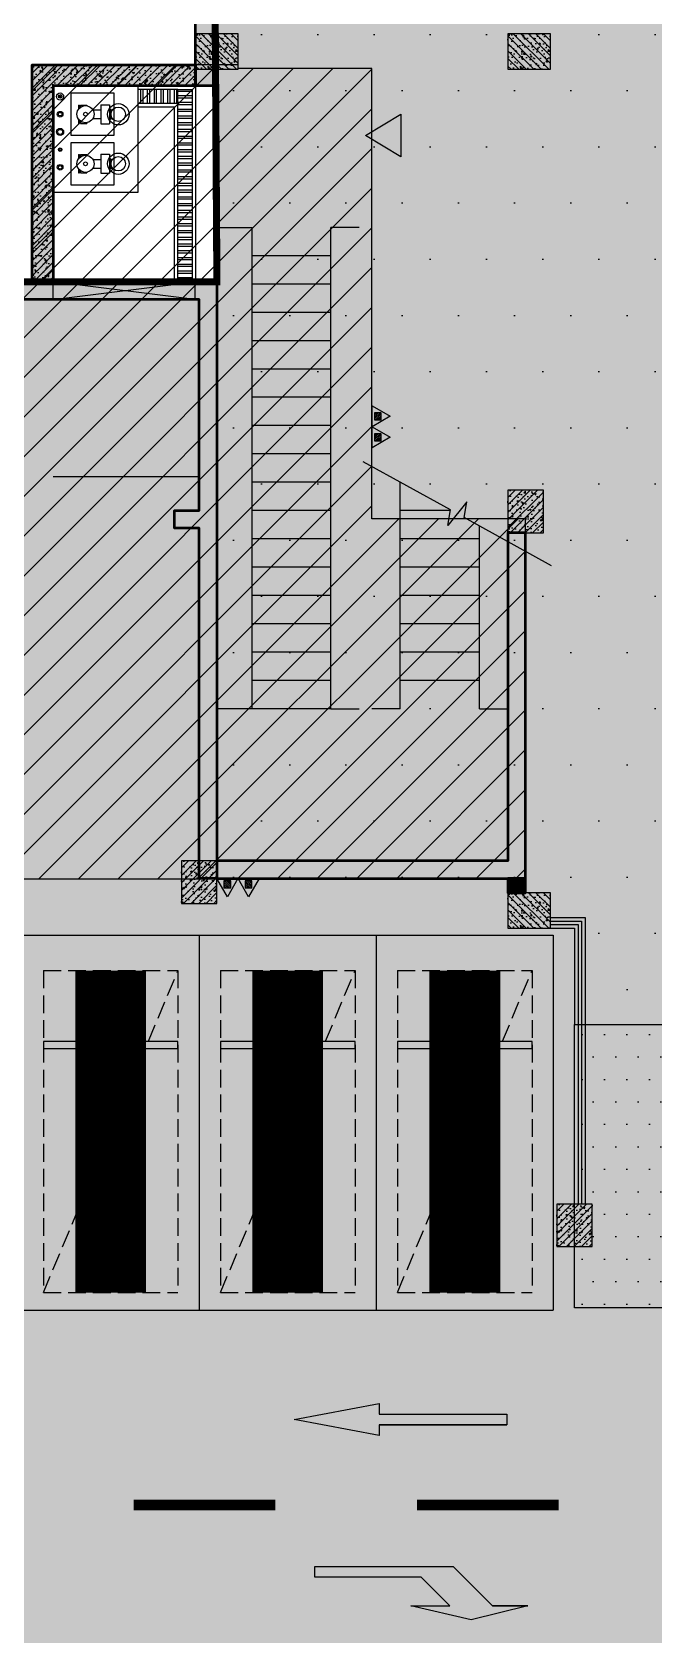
# Model space of a CAD drawing. Extents: x -1338203 to 1886333, y -530034 to 1031844.
# Drawn here: x 709547 to 718328, y 118966 to 141614 of the extents above; entities that cross this region are included whole.
import ezdxf

# ---------------------------------------------------------------- set-up
doc = ezdxf.new("R2010")
doc.units = 0
doc.header["$LTSCALE"] = 1000
doc.header["$MEASUREMENT"] = 0
doc.linetypes.add('A-001-平面B2$0$__DASH', pattern=[0.35, 0.25, -0.1])
for name, color, linetype in [('A-001-平面参照B1$0$0A-ELEV-PATT', 8, 'Continuous'), ('A-001-平面参照B1$0$A-001-平面参照B1$0$0A-E-STRS-RAIL', 163, 'Continuous'), ('A-001-平面参照B1$0$AUDIT_D_220531184525-2', 40, 'Continuous'), ('A-13-平面B1$0$0A-E-STRS', 2, 'Continuous'), ('A-13-平面B1$0$110户型坡道（A02.A03.A06）$0$0A-P-FLOR-P&D', 190, 'Continuous'), ('A-13-平面B1$0$DIM_SYMB', 3, 'Continuous'), ('p-a-regular', 5, 'Continuous'), ('S-13-柱墙B1_1$0$0S-CW-HATCH', 251, 'Continuous'), ('S-13-柱墙B1_1$0$0S-CW-HATCH-UP', 251, 'Continuous'), ('S-13-柱墙B1_1$0$0S-S-HOLE', 55, 'Continuous'), ('S001地下一墙柱$0$S001地下一墙柱$0$0S-CC-LINE', 52, 'Continuous'), ('S001地下一墙柱$0$S001地下一墙柱$0$0S-CW-HATCH', 251, 'Continuous'), ('S001地下一墙柱$0$S001地下一墙柱$0$0S-CW-HATCH-UP', 251, 'Continuous'), ('中心线', 42, 'Continuous'), ('地面指向箭头', 7, 'Continuous'), ('负一层消火栓$0$0P-EQUIP-FH', 7, 'Continuous'), ('负一层集水坑及排水沟$0$P16-预留预埋-B1$0$0P-TWT_DIM', 3, 'Continuous')]:
    doc.layers.add(name, color=color, linetype=linetype)
doc.layers.add('p-a-regular-narrow', color=7, linetype='Continuous', true_color=0x9600ff)
doc.layers.add('p-h-walkable', color=7, linetype='Continuous', lineweight=70, true_color=0xf0f0f0)
doc.layers.add('S-13-柱墙B1_1$0$0S-CW-LINE', color=7, linetype='Continuous', lineweight=50)
doc.layers.add('S001地下一墙柱$0$S001地下一墙柱$0$0S-CW-LINE', color=7, linetype='Continuous', lineweight=50)

# ---------------------------------------------------------------- blocks, each defined once
blk = doc.blocks.new('A-001-平面参照B1')
at = {"layer": 'A-001-平面参照B1$0$0A-ELEV-PATT'}
h = blk.add_hatch(dxfattribs=at)
h.set_pattern_fill('DOTS', color=256, scale=500)
h.set_pattern_definition([(0, (-766365.4, -306889.1), (396.875, 793.75), [0, -793.75])])
h.paths.add_polyline_path([(-54209, -149450), (-54209, -177236), (-50099, -177236), (-50099, -177936), (-49159, -177936), (-49159, -179300), (-38097, -179300), (-38120, -167368), (-38109, -167352), (-38109, -149450)])
h = blk.add_hatch(dxfattribs=at)
h.set_pattern_fill('DOTS', color=256, scale=200)
h.set_pattern_definition([(360, (-766365.37, -306889.07), (158.75, 317.5), [0, -317.5])])
h.paths.add_polyline_path([(-49159, -179300), (-42509, -179300), (-42509, -183300), (-49159, -183300)])
at = {"layer": 'A-001-平面参照B1$0$A-001-平面参照B1$0$0A-E-STRS-RAIL'}
for points in [[(-49499, -177836), (-49059, -177836), (-49059, -181836)], [(-49499, -177886), (-49109, -177886), (-49109, -181836)]]:
    blk.add_lwpolyline(points, dxfattribs=at)
at = {"layer": 'A-001-平面参照B1$0$AUDIT_D_220531184525-2'}
for points in [[(-54209, -149450), (-54209, -177236), (-50099, -177236), (-50099, -177936), (-49159, -177936), (-49159, -179300), (-38097, -179300), (-38120, -167368), (-38109, -167352), (-38109, -149450), (-54209, -149450)], [(-49499, -177786), (-49009, -177786), (-49009, -181836)]]:
    blk.add_lwpolyline(points, dxfattribs=at)
blk.add_lwpolyline([(-49159, -179300), (-42509, -179300), (-42509, -183300), (-49159, -183300)], close=True, dxfattribs=at)
blk = doc.blocks.new('负一层集水坑及排水沟$0$6')
h = blk.add_hatch()
h.set_pattern_fill('ANSI31', color=256, scale=10, angle=-90, style=0)
h.set_pattern_definition([(315, (92664.899, 416650.02), (11.22532015, 11.22532015), [])])
edge = h.paths.add_edge_path()
edge.add_arc((207108, 39634), 25, 0, 360)
for centre, radius in [((207108, 39634), 50), ((207108, 39634), 25), ((207108, 39384), 40), ((207108, 39384), 25), ((207108, 39134), 50), ((207108, 39134), 35), ((207108, 38884), 25), ((207108, 38884), 15), ((207108, 38634), 40), ((207108, 38634), 25)]:
    blk.add_circle(centre, radius)
at = {"layer": '负一层集水坑及排水沟$0$P16-预留预埋-B1$0$0P-TWT_DIM', "color": 7}
for p, q in [((208208, 39784), (207008, 39784)), ((207008, 39784), (207008, 38284)), ((207266, 39684), (207866, 39684)), ((207266, 39084), (207266, 39684)), ((207866, 39684), (207866, 39084)), ((208208, 38284), (208208, 39784)), ((207366, 39514), (207366, 39452)), ((207366, 39514), (207382, 39514)), ((207382, 39514), (207382, 39471)), ((207395, 39514), (207395, 39482)), ((207395, 39514), (207486, 39514)), ((207486, 39514), (207486, 39504)), ((207571, 39444), (207684, 39444)), ((207684, 39518), (207684, 39250)), ((207684, 39518), (207805, 39518)), ((207805, 39518), (207805, 39250)), ((207805, 39444), (207811, 39444)), ((207811, 39460), (207811, 39308)), ((207811, 39460), (207821, 39460)), ((207821, 39460), (207821, 39308)), ((207821, 39444), (207848, 39444)), ((207366, 39317), (207366, 39254)), ((207366, 39254), (207382, 39254)), ((207382, 39297), (207382, 39254)), ((207395, 39287), (207395, 39254)), ((207395, 39254), (207486, 39254)), ((207486, 39265), (207486, 39254)), ((207571, 39325), (207684, 39325)), ((207684, 39250), (207805, 39250)), ((207805, 39325), (207811, 39325)), ((207811, 39308), (207821, 39308)), ((207821, 39325), (207848, 39325)), ((207866, 39084), (207266, 39084)), ((207266, 38984), (207866, 38984)), ((207266, 38384), (207266, 38984)), ((207866, 38984), (207866, 38384)), ((207366, 38814), (207366, 38751)), ((207366, 38814), (207382, 38814)), ((207382, 38814), (207382, 38770)), ((207395, 38814), (207395, 38781)), ((207395, 38814), (207486, 38814)), ((207486, 38814), (207486, 38803)), ((207571, 38743), (207684, 38743)), ((207684, 38818), (207684, 38549)), ((207684, 38818), (207805, 38818)), ((207805, 38818), (207805, 38549)), ((207805, 38743), (207811, 38743)), ((207811, 38760), (207811, 38608)), ((207811, 38760), (207821, 38760)), ((207821, 38760), (207821, 38608)), ((207821, 38743), (207848, 38743)), ((207366, 38616), (207366, 38554)), ((207366, 38554), (207382, 38554)), ((207382, 38597), (207382, 38554)), ((207395, 38586), (207395, 38554)), ((207395, 38554), (207486, 38554)), ((207486, 38564), (207486, 38554)), ((207571, 38624), (207684, 38624)), ((207684, 38549), (207805, 38549)), ((207805, 38624), (207811, 38624)), ((207811, 38608), (207821, 38608)), ((207821, 38624), (207848, 38624)), ((207008, 38284), (208208, 38284)), ((207866, 38384), (207266, 38384))]:
    blk.add_line(p, q, dxfattribs=at)
for centre, radius in [((207466, 39384), 121), ((207466, 39384), 27), ((207930, 39384), 151), ((207930, 39384), 102), ((207466, 38684), 121), ((207930, 38684), 151), ((207930, 38684), 102), ((207466, 38684), 27)]:
    blk.add_circle(centre, radius, dxfattribs=at)
blk = doc.blocks.new('负一层集水坑及排水沟')
blk.add_blockref('负一层集水坑及排水沟$0$6', (-263531, -205820))
blk = doc.blocks.new('负一层消火栓$0$$TwtSys$00000546')
h = blk.add_hatch()
h.set_pattern_fill('ANSI31', color=256, scale=200, style=0)
h.set_pattern_definition([(45, (-38543.802, -6670.83), (-17.67767, 17.67767), [])])
h.paths.add_polyline_path([(-65, 174), (65, 174), (65, 44), (-65, 44)])
for points in [[(0, 344), (-198, 0), (198, 0)], [(-65, 174), (65, 174), (65, 44), (-65, 44)]]:
    blk.add_lwpolyline(points, close=True)
blk = doc.blocks.new('负一层消火栓')
at = {"layer": '负一层消火栓$0$0P-EQUIP-FH', "xscale": -0.75, "yscale": 0.75, "zscale": 0.75}
for p, rotation in [((-52018, -170704), 270), ((-52018, -171001), 270), ((-54060, -177236), 180), ((-53762, -177236), 180)]:
    blk.add_blockref('负一层消火栓$0$$TwtSys$00000546', p, dxfattribs=dict(at, rotation=rotation))
blk = doc.blocks.new('左转或右转')
at = {"layer": '地面指向箭头'}
blk.add_hatch(color=251, dxfattribs=at).paths.add_polyline_path([(3221046, 2451667), (3221247, 2450864), (3221247, 2451366), (3221799, 2451918), (3221799, 2453874), (3221648, 2453874), (3221648, 2452369), (3221247, 2451968), (3221247, 2452519)])
at = {"layer": '地面指向箭头', "color": 251}
blk.add_lwpolyline([(3221247, 2450864), (3221046, 2451667), (3221247, 2452519), (3221247, 2451968), (3221648, 2452369), (3221648, 2453874), (3221799, 2453874), (3221799, 2451918), (3221247, 2451366), (3221247, 2450864), (3221247, 2451366)], dxfattribs=at)
blk = doc.blocks.new('直行')
at = {"layer": '地面指向箭头'}
blk.add_hatch(color=251, dxfattribs=at).paths.add_polyline_path([(-29241, 4059962), (-29466, 4058762), (-29316, 4058762), (-29316, 4056961), (-29166, 4056961), (-29166, 4058762), (-29016, 4058762)])
at = {"layer": '地面指向箭头', "color": 251}
blk.add_lwpolyline([(-29316, 4058762), (-29316, 4056961), (-29316, 4058762), (-29316, 4058762), (-29466, 4058762), (-29241, 4059962), (-29016, 4058762), (-29166, 4058762), (-29166, 4056961), (-29316, 4056961), (-29316, 4056961)], dxfattribs=at)
blk = doc.blocks.new('A$C9cb663f1')
at = {"layer": '中心线', "color": 251, "const_width": 150}
for points in [[(298335, -240958), (300335, -240958)], [(302335, -240958), (304335, -240958)]]:
    blk.add_lwpolyline(points, dxfattribs=at)
at = {"layer": '地面指向箭头', "color": 251, "rotation": 90}
blk.add_blockref('直行', (4360564, -210509), dxfattribs=at)
at = {"layer": '地面指向箭头', "color": 251, "linetype": 'Continuous', "rotation": 90}
blk.add_blockref('左转或右转', (2754766, -3463629), dxfattribs=at)
blk = doc.blocks.new('A$C488321c4')
at = {"layer": '地面指向箭头'}
h = blk.add_hatch(color=251, dxfattribs=at)
h.dxf.hatch_style = 1
h.paths.add_polyline_path([(302110, -221908), (301610, -221608), (302110, -221308)])
at = {"layer": '地面指向箭头', "color": 251, "elevation": 0, "flags": 128}
blk.add_lwpolyline([(302110, -221908), (301610, -221608), (302110, -221308), (302110, -221908)], dxfattribs=at)
blk = doc.blocks.new('A$Cd3af7b6b')
at = {"layer": '地面指向箭头'}
h = blk.add_hatch(color=251, dxfattribs=at)
h.dxf.hatch_style = 1
h.paths.add_polyline_path([(302110, 198592), (301610, 198892), (302110, 199192)])
at = {"layer": '地面指向箭头', "color": 251, "elevation": 0, "flags": 128}
blk.add_lwpolyline([(302110, 198592), (301610, 198892), (302110, 199192), (302110, 198592)], dxfattribs=at)
blk = doc.blocks.new('A-13-平面B1')
at = {"layer": 'A-13-平面B1$0$110户型坡道（A02.A03.A06）$0$0A-P-FLOR-P&D'}
h = blk.add_hatch(dxfattribs=at)
h.set_pattern_fill('ANSI32', color=256, scale=20, angle=45)
h.set_pattern_definition([(90, (-2337964.98, 495255.18), (-95.25, 7e-15), []), (90, (-2337933.23, 495286.93), (-95.25, 7e-15), [])])
h.paths.add_polyline_path([(43100, 960), (42540, 960), (42540, 760), (43100, 760)])
h = blk.add_hatch(dxfattribs=at)
h.set_pattern_fill('ANSI32', color=256, scale=20, angle=-45)
h.set_pattern_definition([(4e-09, (16767.15, 463614.43), (-6e-09, 95.25), []), (4e-09, (16798.9, 463582.68), (-6e-09, 95.25), [])])
h.paths.add_polyline_path([(43300, 960), (43300, -1710), (43100, -1710), (43100, 760), (43100, 960)])
at = {"layer": 'A-13-平面B1$0$0A-E-STRS'}
for p, q in [((45660, -990), (45260, -990)), ((45260, -1390), (44150, -1390)), ((45260, -1790), (44150, -1790)), ((45260, -2190), (44150, -2190)), ((45260, -2590), (44150, -2590)), ((45260, -2990), (44150, -2990)), ((45260, -3390), (44150, -3390)), ((45260, -3790), (44150, -3790)), ((45260, -4190), (44150, -4190)), ((41340, -4510), (43400, -4510)), ((45260, -4590), (44150, -4590)), ((45260, -4990), (44150, -4990)), ((46945, -4990), (46240, -4990)), ((45260, -5390), (44150, -5390)), ((47360, -5390), (46240, -5390)), ((45260, -5790), (44150, -5790)), ((47360, -5790), (46240, -5790)), ((45260, -6190), (44150, -6190)), ((47360, -6190), (46240, -6190)), ((45260, -6590), (44150, -6590)), ((47360, -6590), (46240, -6590)), ((45260, -6990), (44150, -6990)), ((47360, -6990), (46240, -6990)), ((45260, -7390), (44150, -7390)), ((47360, -7390), (46240, -7390)), ((45260, -7790), (44150, -7790)), ((45260, -7790), (45660, -7790)), ((47360, -7790), (47760, -7790))]:
    blk.add_line(p, q, dxfattribs=at)
for points in [[(44150, -7790), (43650, -7790), (43650, -990), (44150, -990)], [(44150, -7790), (44150, -990)], [(45260, -7790), (45260, -990)], [(46240, -7790), (46240, -4590)], [(47360, -7790), (47360, -5209)], [(46240, -7790), (45840, -7790)]]:
    blk.add_lwpolyline(points, dxfattribs=at)
at = {"layer": 'A-13-平面B1$0$110户型坡道（A02.A03.A06）$0$0A-P-FLOR-P&D'}
for p, q in [((43050, 1010), (42540, 1010)), ((43100, 960), (42540, 960)), ((43100, 760), (42540, 760)), ((43050, 710), (42540, 710))]:
    blk.add_line(p, q, dxfattribs=at)
blk.add_lwpolyline([(43050, 1010), (43350, 1010), (43350, -1760), (43050, -1760), (43050, 710)], dxfattribs=at)
blk.add_lwpolyline([(43300, 960), (43300, -1710), (43100, -1710), (43100, 960)], close=True, dxfattribs=at)
at = {"layer": 'A-13-平面B1$0$DIM_SYMB'}
blk.add_lwpolyline([(48375, -5770), (47143, -5089), (47178, -4869), (46910, -5200), (46947, -4981), (45715, -4300)], dxfattribs=at)

msp = doc.modelspace()

# ---------------------------------------------------------------- hatches: boundary and pattern name
at = {"ltscale": 0.002}
h = msp.add_hatch(dxfattribs=at)
h.set_pattern_fill('ANSI31', color=8, scale=250)
h.set_pattern_definition([(45, (321361.53, 273451.68), (-280.633, 280.633), [])])
h.paths.add_polyline_path([(656406.6, 138079.9), (656406.6, 133349.9), (662546.6, 133349.9), (662546.6, 129649.9), (664516.6, 129649.9), (664516.6, 133379.9), (667116.6, 133379.9), (667116.6, 129649.9), (667116.6, 128849.9), (673496.6, 128849.9), (673496.6, 129649.9), (695066.6, 129649.9), (695066.6, 128849.9), (701446.6, 128849.9), (701446.6, 129649.9), (716516.6, 129649.9), (716516.6, 134735.7), (714346.6, 134735.7), (714346.6, 141099.9), (712456.7, 141099.9), (712456.6, 141149.9), (709546.6, 141149.9), (709546.6, 138079.9), (707256.6, 138079.9), (707256.6, 138979.9), (704306.6, 138979.9), (704306.6, 138079.9), (701996.6, 138079.9), (701996.6, 139429.9), (700216.6, 139429.9), (700216.6, 141499.9), (696896.6, 141499.9), (696896.6, 139499.9), (694516.6, 139499.9), (694516.6, 138079.9), (684206.6, 138079.9), (684206.6, 138979.9), (681156.6, 138979.9), (681156.6, 138079.9), (674046.6, 138079.9), (674046.6, 139499.9), (671666.6, 139499.9), (671666.6, 141499.9), (668346.6, 141499.9), (668346.6, 139429.9), (666566.6, 139429.9), (666566.6, 138079.9)])
at = {"layer": 'p-h-walkable', "ltscale": 0.002}
h = msp.add_hatch(color=256, dxfattribs=at)
h.dxf.hatch_style = 1
h.paths.add_polyline_path([(633826.6, 244460.7), (640276.6, 244575.6), (640576.6, 234544.8), (645576.7, 234544.6), (645576.7, 209278.9), (732355.9, 209029), (732355.1, 235229.9), (738506.7, 235229.9), (738506.6, 268838.9), (732734.3, 268838.9), (732734.3, 272898.9), (711963.1, 272898.9), (711963.1, 278984.7), (717256.7, 278984.7), (717256.7, 284049), (733571.6, 284135.6), (733996.6, 290449.1), (739216.6, 290449.1), (739766.6, 284299.1), (754626.6, 284299.1), (755296.6, 290449.1), (760516.6, 290449.1), (760816.6, 283049.1), (760816.3, 275879.2), (775122.6, 275879.2), (776006.6, 274138.9), (776006.6, 259429.1), (778716.6, 259429.1), (778716.6, 238849.1), (783416.6, 238849.1), (783416.6, 237229.1), (782066.6, 237229.1), (782066.6, 234429.1), (779546.6, 234429.1), (779546.6, 237129.1), (773916.6, 237129.1), (773916.6, 243229.1), (764306.6, 243225.6), (764306.6, 236639.1), (760766.6, 236639.1), (760766.6, 234429.1), (758246.6, 234429.1), (758246.6, 238649.1), (762116.6, 238649.1), (762116.6, 243225.6), (748656.6, 243225.6), (748756.3, 207529.1), (800106.6, 207528.9), (800206.7, 201639.7), (812908.2, 202239.1), (812576.6, 180449.3), (744206, 180449.3), (744206, 173439), (728556.7, 173439), (728556.6, 122289.1), (746356.6, 122289.1), (750916.6, 132325.6), (842896.6, 132325.6), (843211.6, 121345.6), (839116.6, 121345.6), (839116.6, 93449.1), (864906.6, 93449.1), (864906.6, 79694), (875856.6, 74929.1), (875856.6, 65749.1), (834560.6, 65749.1), (839142.9, 28436.3), (869465.5, 32160.2), (871163.4, 18334), (873704.3, 18646.1), (877328.9, 5540.2), (761876.2, -8638.5), (761133.2, 2082.3), (764950.9, 5291.5), (763253.1, 19116.3), (799242.7, 23536.1), (793807.6, 65749.1), (750756.6, 65749.1), (751556.6, 81645.6), (636016.6, 81645.6), (636016.6, 96345.6), (629416.6, 96345.6), (629416.6, 118203.2), (622306.6, 118203.2), (622286.6, 139083.2), (644406.6, 137003.2), (644406.6, 129968.2), (656656.6, 129968.2), (656406.6, 138083.2), (712156.6, 138083.2), (711856.6, 184449.1), (581811.6, 184349.1), (581826.6, 197199.1), (585876.6, 197449.1), (585976.6, 209279), (629226.6, 209578.9), (628926.8, 236145.4), (633826.6, 236145.6)])
at = {"layer": 'S-13-柱墙B1_1$0$0S-CW-HATCH'}
h = msp.add_hatch(color=256, dxfattribs=at)
h.dxf.hatch_style = 1
h.paths.add_polyline_path([(672196.6, 137943.2), (671996.6, 137943.2), (671996.6, 137543.2), (671216.6, 137543.2), (671216.6, 137343.2), (672196.6, 137343.2)], flags=17)
h.paths.add_polyline_path([(656656.6, 130923.5), (656406.6, 130923.5), (656406.6, 129653.2), (656656.6, 129653.2)])
h.paths.add_polyline_path([(696566.6, 137943.2), (696366.6, 137943.2), (696366.6, 137343.2), (697346.6, 137343.2), (697346.6, 137543.2), (696566.6, 137543.2)], flags=17)
h.paths.add_polyline_path([(656656.6, 133353.2), (656406.6, 133353.2), (656406.6, 130923.5), (656656.6, 130923.5)])
h.paths.add_polyline_path([(656406.6, 133853.2), (656656.6, 133853.2), (656656.6, 134603.2), (657006.6, 134603.2), (657006.6, 134853.2), (656656.6, 134853.2), (656656.6, 137833.2), (663996.6, 137833.2), (663996.6, 134853.2), (663666.6, 134853.2), (663666.6, 134603.2), (664246.6, 134603.2), (664246.6, 137833.2), (666616.6, 137833.2), (666616.6, 136993.2), (666816.6, 136993.2), (666816.6, 139183.2), (668396.6, 139183.2), (668396.6, 136403.2), (668596.6, 136403.2), (668596.6, 141253.2), (671416.6, 141253.2), (671416.6, 140003.2), (671216.6, 140003.2), (671216.6, 139753.2), (671416.6, 139753.2), (671416.6, 139253.2), (671996.6, 139253.2), (671996.6, 138743.2), (672196.6, 138743.2), (672196.6, 139253.2), (673796.6, 139253.2), (673796.6, 136993.2), (673996.6, 136993.2), (673996.6, 137833.2), (676366.6, 137833.2), (676366.6, 134603.2), (676946.6, 134603.2), (676946.6, 134853.2), (676616.6, 134853.2), (676616.6, 137833.2), (682306.6, 137833.2), (682306.6, 138083.2), (674046.6, 138083.2), (674046.6, 139503.2), (671666.6, 139503.2), (671666.6, 141503.2), (668346.6, 141503.2), (668346.6, 139433.2), (666566.6, 139433.2), (666566.6, 138083.2), (656406.6, 138083.2)])
h.paths.add_polyline_path([(711846.6, 138083.2), (711846.6, 137833.2), (711906.6, 137833.2), (711906.6, 134853.2), (711556.6, 134853.2), (711556.6, 134603.2), (711906.6, 134603.2), (711906.6, 129653.2), (712156.6, 129653.2), (712156.6, 138083.2)])
h.paths.add_polyline_path([(709846.6, 137833.2), (709846.6, 138083.2), (701996.6, 138083.2), (701996.6, 139433.2), (700216.6, 139433.2), (700216.6, 141503.2), (696896.6, 141503.2), (696896.6, 139503.2), (694516.6, 139503.2), (694516.6, 138083.2), (683106.6, 138083.2), (683106.6, 137833.2), (683956.6, 137833.2), (683956.6, 134853.2), (683606.6, 134853.2), (683606.6, 134603.2), (684206.6, 134603.2), (684206.6, 137833.2), (684356.6, 137833.2), (684356.6, 134603.2), (684956.6, 134603.2), (684956.6, 134853.2), (684606.6, 134853.2), (684606.6, 137833.2), (691946.6, 137833.2), (691946.6, 134853.2), (691616.6, 134853.2), (691616.6, 134603.2), (692196.6, 134603.2), (692196.6, 137833.2), (694566.6, 137833.2), (694566.6, 136993.2), (694766.6, 136993.2), (694766.6, 139253.2), (696366.6, 139253.2), (696366.6, 138743.2), (696566.6, 138743.2), (696566.6, 139253.2), (697146.6, 139253.2), (697146.6, 139753.2), (697346.6, 139753.2), (697346.6, 140003.2), (697146.6, 140003.2), (697146.6, 141253.2), (699966.6, 141253.2), (699966.6, 136403.2), (700166.6, 136403.2), (700166.6, 139183.2), (701746.6, 139183.2), (701746.6, 136993.2), (701946.6, 136993.2), (701946.6, 137833.2), (704316.6, 137833.2), (704316.6, 134603.2), (704896.6, 134603.2), (704896.6, 134853.2), (704566.6, 134853.2), (704566.6, 137833.2), (705416.4, 137833.2), (705416.4, 138083.2), (706116.4, 138083.2), (706116.4, 137833.2)])
at = {"layer": 'S-13-柱墙B1_1$0$0S-CW-HATCH-UP'}
h = msp.add_hatch(dxfattribs=at)
h.set_pattern_fill('钢筋混凝土', color=256, scale=30)
h.set_pattern_definition([(45, (1256980.72, 486812.57), (-53.0330086, 53.0330086), []), (50, (1256980.72, 486812.57), (215.178055, -18.82564), [22.5, -247.5]), (355, (1256980.72, 486812.57), (-41.6254, 225.65764), [18, -198]), (100.4514, (1256998.65, 486811), (173.552815, 206.83186), [19.12206, -210.342634]), (46.1842, (1256980.72, 486872.57), (320.17231, -49.6557), [33.75, -371.25]), (96.6356, (1257007.4, 486868.43), (280.39881, 292.23536), [28.68309, -315.5139]), (351.1842, (1256980.72, 486872.57), (280.39858, 292.23558), [27, -297]), (21, (1257010.72, 486857.57), (179.072116, -120.785667), [22.5, -247.5]), (326, (1257010.72, 486857.57), (72.9946, 217.545014), [18, -198]), (71.4514, (1257025.64, 486847.5), (252.06679, 96.75915), [19.12206, -210.342634]), (37.5, (1256980.72, 486812.57), (3.647957, 99.868156), [0, -195.6, 0, -201, 0, -198.75]), (7.5, (1256980.72, 486812.57), (78.920861, 118.323514), [0, -114.6, 0, -191.1, 0, -75.75]), (327.5, (1256913.82, 486812.57), (160.146731, -6.7664615), [0, -75, 0, -234, 0, -310.5]), (317.5, (1256883.82, 486812.57), (174.95585, 30.031495), [0, -97.5, 0, -155.4, 0, -220.5])])
h.paths.add_polyline_path([(672196.6, 137943.2), (671996.6, 137943.2), (671996.6, 137543.2), (671216.6, 137543.2), (671216.6, 137343.2), (672196.6, 137343.2)], flags=17)
h.paths.add_polyline_path([(656656.6, 130923.5), (656406.6, 130923.5), (656406.6, 129653.2), (656656.6, 129653.2)])
h.paths.add_polyline_path([(696566.6, 137943.2), (696366.6, 137943.2), (696366.6, 137343.2), (697346.6, 137343.2), (697346.6, 137543.2), (696566.6, 137543.2)], flags=17)
h.paths.add_polyline_path([(656406.6, 133853.2), (656656.6, 133853.2), (656656.6, 134603.2), (657006.6, 134603.2), (657006.6, 134853.2), (656656.6, 134853.2), (656656.6, 137833.2), (663996.6, 137833.2), (663996.6, 134853.2), (663666.6, 134853.2), (663666.6, 134603.2), (664246.6, 134603.2), (664246.6, 137833.2), (666616.6, 137833.2), (666616.6, 136993.2), (666816.6, 136993.2), (666816.6, 139183.2), (668396.6, 139183.2), (668396.6, 136403.2), (668596.6, 136403.2), (668596.6, 141253.2), (671416.6, 141253.2), (671416.6, 140003.2), (671216.6, 140003.2), (671216.6, 139753.2), (671416.6, 139753.2), (671416.6, 139253.2), (671996.6, 139253.2), (671996.6, 138743.2), (672196.6, 138743.2), (672196.6, 139253.2), (673796.6, 139253.2), (673796.6, 136993.2), (673996.6, 136993.2), (673996.6, 137833.2), (676366.6, 137833.2), (676366.6, 134603.2), (676946.6, 134603.2), (676946.6, 134853.2), (676616.6, 134853.2), (676616.6, 137833.2), (682306.6, 137833.2), (682306.6, 138083.2), (674046.6, 138083.2), (674046.6, 139503.2), (671666.6, 139503.2), (671666.6, 141503.2), (668346.6, 141503.2), (668346.6, 139433.2), (666566.6, 139433.2), (666566.6, 138083.2), (656406.6, 138083.2)])
h.paths.add_polyline_path([(656656.6, 133353.2), (656406.6, 133353.2), (656406.6, 130923.5), (656656.6, 130923.5)])
h.paths.add_polyline_path([(711846.6, 138083.2), (711846.6, 137833.2), (711906.6, 137833.2), (711906.6, 134853.2), (711556.6, 134853.2), (711556.6, 134603.2), (711906.6, 134603.2), (711906.6, 129653.2), (712156.6, 129653.2), (712156.6, 138083.2)])
h.paths.add_polyline_path([(709846.6, 137833.2), (709846.6, 138083.2), (701996.6, 138083.2), (701996.6, 139433.2), (700216.6, 139433.2), (700216.6, 141503.2), (696896.6, 141503.2), (696896.6, 139503.2), (694516.6, 139503.2), (694516.6, 138083.2), (683106.6, 138083.2), (683106.6, 137833.2), (683956.6, 137833.2), (683956.6, 134853.2), (683606.6, 134853.2), (683606.6, 134603.2), (684206.6, 134603.2), (684206.6, 137833.2), (684356.6, 137833.2), (684356.6, 134603.2), (684956.6, 134603.2), (684956.6, 134853.2), (684606.6, 134853.2), (684606.6, 137833.2), (691946.6, 137833.2), (691946.6, 134853.2), (691616.6, 134853.2), (691616.6, 134603.2), (692196.6, 134603.2), (692196.6, 137833.2), (694566.6, 137833.2), (694566.6, 136993.2), (694766.6, 136993.2), (694766.6, 139253.2), (696366.6, 139253.2), (696366.6, 138743.2), (696566.6, 138743.2), (696566.6, 139253.2), (697146.6, 139253.2), (697146.6, 139753.2), (697346.6, 139753.2), (697346.6, 140003.2), (697146.6, 140003.2), (697146.6, 141253.2), (699966.6, 141253.2), (699966.6, 136403.2), (700166.6, 136403.2), (700166.6, 139183.2), (701746.6, 139183.2), (701746.6, 136993.2), (701946.6, 136993.2), (701946.6, 137833.2), (704316.6, 137833.2), (704316.6, 134603.2), (704896.6, 134603.2), (704896.6, 134853.2), (704566.6, 134853.2), (704566.6, 137833.2), (705416.4, 137833.2), (705416.4, 138083.2), (706116.4, 138083.2), (706116.4, 137833.2)])
at = {"layer": 'S001地下一墙柱$0$S001地下一墙柱$0$0S-CW-HATCH', "ltscale": 0.002}
h = msp.add_hatch(color=256, dxfattribs=at)
h.dxf.hatch_style = 1
h.paths.add_polyline_path([(711856.6, 184449.1), (712156.6, 184449.1), (712156.6, 140853.2), (711856.6, 140853.2)])
at = {"layer": 'S001地下一墙柱$0$S001地下一墙柱$0$0S-CW-HATCH'}
h = msp.add_hatch(color=256, dxfattribs=at)
h.dxf.hatch_style = 1
h.paths.add_polyline_path([(712456.6, 141089), (712456.6, 141589), (711856.6, 141589), (711856.6, 141089)])
h = msp.add_hatch(color=256, dxfattribs=at)
h.dxf.hatch_style = 1
h.paths.add_polyline_path([(716866.6, 141089), (716866.6, 141589), (716266.6, 141589), (716266.6, 141089)])
at = {"layer": 'S001地下一墙柱$0$S001地下一墙柱$0$0S-CW-HATCH', "ltscale": 0.002}
h = msp.add_hatch(color=256, dxfattribs=at)
h.dxf.hatch_style = 1
h.paths.add_polyline_path([(709546.6, 138083.2), (709546.6, 141153.2), (711856.6, 141153.2), (711856.6, 140853.2), (709846.6, 140853.2), (709846.6, 138083.2)])
at = {"layer": 'S001地下一墙柱$0$S001地下一墙柱$0$0S-CW-HATCH'}
h = msp.add_hatch(color=256, dxfattribs=at)
h.dxf.hatch_style = 1
h.paths.add_polyline_path([(716766.6, 135139.1), (716266.6, 135139.1), (716266.6, 134539.1), (716766.6, 134539.1)])
at = {"layer": 'S001地下一墙柱$0$S001地下一墙柱$0$0S-CW-HATCH', "ltscale": 0.002}
h = msp.add_hatch(color=256, dxfattribs=at)
h.dxf.hatch_style = 1
h.paths.add_polyline_path([(712156.6, 129903.2), (712156.6, 129653.2), (716516.6, 129653.2), (716516.6, 134539.1), (716266.6, 134539.1), (716266.6, 129903.2)])
at = {"layer": 'S001地下一墙柱$0$S001地下一墙柱$0$0S-CW-HATCH'}
h = msp.add_hatch(color=256, dxfattribs=at)
h.dxf.hatch_style = 1
h.paths.add_polyline_path([(712156.6, 129903.2), (711656.6, 129903.2), (711656.6, 129303.2), (712156.6, 129303.2)])
h = msp.add_hatch(color=256, dxfattribs=at)
h.dxf.hatch_style = 1
h.paths.add_polyline_path([(716516.6, 129653.2), (716266.6, 129653.2), (716266.6, 129453.2), (716516.6, 129453.2)])
h = msp.add_hatch(color=256, dxfattribs=at)
h.dxf.hatch_style = 1
h.paths.add_polyline_path([(716866.6, 128953.2), (716866.6, 129453.2), (716266.6, 129453.2), (716266.6, 128953.2)])
h = msp.add_hatch(color=256, dxfattribs=at)
h.dxf.hatch_style = 1
h.paths.add_polyline_path([(717456.6, 125053.2), (716956.6, 125053.2), (716956.6, 124453.2), (717456.6, 124453.2)])
at = {"layer": 'S001地下一墙柱$0$S001地下一墙柱$0$0S-CW-HATCH-UP', "ltscale": 0.002}
h = msp.add_hatch(dxfattribs=at)
h.set_pattern_fill('钢筋混凝土', color=256, scale=30)
h.set_pattern_definition([(45, (-8e-05, 0.0003), (-53.0330086, 53.0330086), []), (50, (-8e-05, 0.0003), (215.178055, -18.82564), [22.5, -247.5]), (355, (-8e-05, 0.0003), (-41.6254, 225.65764), [18, -198]), (100.4514, (17.93, -1.57), (173.552815, 206.83186), [19.12206, -210.342634]), (46.1842, (-8e-05, 60), (320.17231, -49.6557), [33.75, -371.25]), (96.6356, (26.68, 55.86), (280.39881, 292.23536), [28.68309, -315.5139]), (351.1842, (-8e-05, 60), (280.39858, 292.23558), [27, -297]), (21, (30, 45), (179.072116, -120.785667), [22.5, -247.5]), (326, (30, 45), (72.9946, 217.545014), [18, -198]), (71.4514, (44.92, 34.93), (252.06679, 96.75915), [19.12206, -210.342634]), (37.5, (-8e-05, 0.0003), (3.6479566, 99.868156), [0, -195.6, 0, -201, 0, -198.75]), (7.5, (-8e-05, 0.0003), (78.920861, 118.323514), [0, -114.6, 0, -191.1, 0, -75.75]), (327.5, (-66.9, 0.0003), (160.146731, -6.7664615), [0, -75, 0, -234, 0, -310.5]), (317.5, (-96.9, 0.0003), (174.95585, 30.031495), [0, -97.5, 0, -155.4, 0, -220.5])])
h.paths.add_polyline_path([(711856.6, 184449.1), (712156.6, 184449.1), (712156.6, 140853.2), (711856.6, 140853.2)])
at = {"layer": 'S001地下一墙柱$0$S001地下一墙柱$0$0S-CW-HATCH-UP'}
h = msp.add_hatch(dxfattribs=at)
h.set_pattern_fill('钢筋混凝土', color=256, scale=30, angle=-90)
h.set_pattern_definition([(315, (721408.33, 108778.28), (53.03301, 53.03301), []), (320, (721408.33, 108778.28), (-18.8256, -215.1781), [22.5, -247.5]), (265, (721408.33, 108778.28), (225.6576, 41.6254), [18, -198]), (10.4514, (721406.76, 108760.35), (206.8319, -173.5528), [19.122, -210.3426]), (316.1842, (721468.33, 108778.28), (-49.6557, -320.1723), [33.75, -371.25]), (6.6356, (721464.2, 108751.6), (292.2354, -280.3988), [28.683, -315.514]), (261.1842, (721468.33, 108778.28), (292.2356, -280.3986), [27, -297]), (291, (721453.33, 108748.28), (-120.7857, -179.0721), [22.5, -247.5]), (236, (721453.33, 108748.28), (217.545, -72.9946), [18, -198]), (341.4514, (721443.27, 108733.36), (96.7591, -252.0668), [19.122, -210.3426]), (307.5, (721408.33, 108778.28), (99.86816, -3.64796), [0, -195.6, 0, -201, 0, -198.75]), (277.5, (721408.33, 108778.28), (118.3235, -78.92086), [0, -114.6, 0, -191.1, 0, -75.75]), (237.5, (721408.33, 108845.18), (-6.76646, -160.14673), [0, -75, 0, -234, 0, -310.5]), (227.5, (721408.33, 108875.18), (30.0315, -174.95585), [0, -97.5, 0, -155.4, 0, -220.5])])
h.paths.add_polyline_path([(712456.6, 141089), (712456.6, 141589), (711856.6, 141589), (711856.6, 141089)])
h = msp.add_hatch(dxfattribs=at)
h.set_pattern_fill('钢筋混凝土', color=256, scale=30, angle=-90)
h.set_pattern_definition([(315, (725818.34, 108778.28), (53.03301, 53.03301), []), (320, (725818.34, 108778.28), (-18.8256, -215.1781), [22.5, -247.5]), (265, (725818.34, 108778.28), (225.6576, 41.6254), [18, -198]), (10.4514, (725816.77, 108760.35), (206.8319, -173.5528), [19.122, -210.3426]), (316.1842, (725878.34, 108778.28), (-49.6557, -320.1723), [33.75, -371.25]), (6.6356, (725874.2, 108751.6), (292.2354, -280.3988), [28.683, -315.514]), (261.1842, (725878.34, 108778.28), (292.2356, -280.3986), [27, -297]), (291, (725863.34, 108748.28), (-120.7857, -179.0721), [22.5, -247.5]), (236, (725863.34, 108748.28), (217.545, -72.9946), [18, -198]), (341.4514, (725853.27, 108733.36), (96.7591, -252.0668), [19.122, -210.3426]), (307.5, (725818.34, 108778.28), (99.86816, -3.64796), [0, -195.6, 0, -201, 0, -198.75]), (277.5, (725818.34, 108778.28), (118.3235, -78.92086), [0, -114.6, 0, -191.1, 0, -75.75]), (237.5, (725818.34, 108845.18), (-6.76646, -160.14673), [0, -75, 0, -234, 0, -310.5]), (227.5, (725818.34, 108875.18), (30.0315, -174.95585), [0, -97.5, 0, -155.4, 0, -220.5])])
h.paths.add_polyline_path([(716866.6, 141089), (716866.6, 141589), (716266.6, 141589), (716266.6, 141089)])
at = {"layer": 'S001地下一墙柱$0$S001地下一墙柱$0$0S-CW-HATCH-UP', "ltscale": 0.002}
h = msp.add_hatch(dxfattribs=at)
h.set_pattern_fill('钢筋混凝土', color=256, scale=30)
h.set_pattern_definition([(45, (-8e-05, 0.0003), (-53.0330086, 53.0330086), []), (50, (-8e-05, 0.0003), (215.178055, -18.82564), [22.5, -247.5]), (355, (-8e-05, 0.0003), (-41.6254, 225.65764), [18, -198]), (100.4514, (17.93, -1.57), (173.552815, 206.83186), [19.12206, -210.342634]), (46.1842, (-8e-05, 60), (320.17231, -49.6557), [33.75, -371.25]), (96.6356, (26.68, 55.86), (280.39881, 292.23536), [28.68309, -315.5139]), (351.1842, (-8e-05, 60), (280.39858, 292.23558), [27, -297]), (21, (30, 45), (179.072116, -120.785667), [22.5, -247.5]), (326, (30, 45), (72.9946, 217.545014), [18, -198]), (71.4514, (44.92, 34.93), (252.06679, 96.75915), [19.12206, -210.342634]), (37.5, (-8e-05, 0.0003), (3.647957, 99.868156), [0, -195.6, 0, -201, 0, -198.75]), (7.5, (-8e-05, 0.0003), (78.920861, 118.323514), [0, -114.6, 0, -191.1, 0, -75.75]), (327.5, (-66.9, 0.0003), (160.146731, -6.7664615), [0, -75, 0, -234, 0, -310.5]), (317.5, (-96.9, 0.0003), (174.95585, 30.031495), [0, -97.5, 0, -155.4, 0, -220.5])])
h.paths.add_polyline_path([(709546.6, 138083.2), (709546.6, 141153.2), (711856.6, 141153.2), (711856.6, 140853.2), (709846.6, 140853.2), (709846.6, 138083.2)])
at = {"layer": 'S001地下一墙柱$0$S001地下一墙柱$0$0S-CW-HATCH-UP'}
h = msp.add_hatch(dxfattribs=at)
h.set_pattern_fill('钢筋混凝土', color=256, scale=30)
h.set_pattern_definition([(45, (749077.34, 144090.786), (-53.03301, 53.03301), []), (50, (749077.34, 144090.79), (215.1781, -18.8256), [22.5, -247.5]), (355, (749077.34, 144090.79), (-41.6254, 225.6576), [18, -198]), (100.4514, (749095.27, 144089.22), (173.5528, 206.8319), [19.122, -210.3426]), (46.1842, (749077.34, 144150.79), (320.1723, -49.6557), [33.75, -371.25]), (96.6356, (749104.02, 144146.65), (280.3988, 292.2354), [28.683, -315.514]), (351.1842, (749077.34, 144150.8), (280.3986, 292.2356), [27, -297]), (21, (749107.34, 144135.79), (179.0721, -120.7857), [22.5, -247.5]), (326, (749107.34, 144135.79), (72.9946, 217.545), [18, -198]), (71.4514, (749122.26, 144125.72), (252.0668, 96.7591), [19.122, -210.3426]), (37.5, (749077.34, 144090.79), (3.64796, 99.86816), [0, -195.6, 0, -201, 0, -198.75]), (7.5, (749077.34, 144090.79), (78.92086, 118.3235), [0, -114.6, 0, -191.1, 0, -75.75]), (327.5, (749010.44, 144090.79), (160.14673, -6.76646), [0, -75, 0, -234, 0, -310.5]), (317.5, (748980.44, 144090.79), (174.95585, 30.0315), [0, -97.5, 0, -155.4, 0, -220.5])])
h.paths.add_polyline_path([(716766.6, 135139.1), (716266.6, 135139.1), (716266.6, 134539.1), (716766.6, 134539.1)])
at = {"layer": 'S001地下一墙柱$0$S001地下一墙柱$0$0S-CW-HATCH-UP', "ltscale": 0.002}
h = msp.add_hatch(dxfattribs=at)
h.set_pattern_fill('钢筋混凝土', color=256, scale=30)
h.set_pattern_definition([(45, (-8e-05, 0.0003), (-53.0330086, 53.0330086), []), (50, (-8e-05, 0.0003), (215.178055, -18.82564), [22.5, -247.5]), (355, (-8e-05, 0.0003), (-41.6254, 225.65764), [18, -198]), (100.4514, (17.93, -1.57), (173.552815, 206.83186), [19.12206, -210.342634]), (46.1842, (-8e-05, 60), (320.17231, -49.6557), [33.75, -371.25]), (96.6356, (26.68, 55.86), (280.39881, 292.23536), [28.68309, -315.5139]), (351.1842, (-8e-05, 60), (280.39858, 292.23558), [27, -297]), (21, (30, 45), (179.072116, -120.785667), [22.5, -247.5]), (326, (30, 45), (72.9946, 217.545014), [18, -198]), (71.4514, (44.92, 34.93), (252.06679, 96.75915), [19.12206, -210.342634]), (37.5, (-8e-05, 0.0003), (3.647957, 99.868156), [0, -195.6, 0, -201, 0, -198.75]), (7.5, (-8e-05, 0.0003), (78.920861, 118.323514), [0, -114.6, 0, -191.1, 0, -75.75]), (327.5, (-66.9, 0.0003), (160.146731, -6.7664615), [0, -75, 0, -234, 0, -310.5]), (317.5, (-96.9, 0.0003), (174.95585, 30.031495), [0, -97.5, 0, -155.4, 0, -220.5])])
h.paths.add_polyline_path([(712156.6, 129903.2), (712156.6, 129653.2), (716516.6, 129653.2), (716516.6, 134539.1), (716266.6, 134539.1), (716266.6, 129903.2)])
at = {"layer": 'S001地下一墙柱$0$S001地下一墙柱$0$0S-CW-HATCH-UP'}
h = msp.add_hatch(dxfattribs=at)
h.set_pattern_fill('钢筋混凝土', color=256, scale=30)
h.set_pattern_definition([(45, (744467.34, 138854.91), (-53.03301, 53.03301), []), (50, (744467.34, 138854.91), (215.1781, -18.8256), [22.5, -247.5]), (355, (744467.34, 138854.9), (-41.6254, 225.6576), [18, -198]), (100.4514, (744485.27, 138853.34), (173.5528, 206.8319), [19.122, -210.3426]), (46.1842, (744467.34, 138914.9), (320.1723, -49.6557), [33.75, -371.25]), (96.6356, (744494.02, 138910.77), (280.3988, 292.2354), [28.683, -315.514]), (351.1842, (744467.34, 138914.9), (280.3986, 292.2356), [27, -297]), (21, (744497.34, 138899.91), (179.0721, -120.7857), [22.5, -247.5]), (326, (744497.34, 138899.9), (72.9946, 217.545), [18, -198]), (71.4514, (744512.26, 138889.84), (252.0668, 96.7591), [19.122, -210.3426]), (37.5, (744467.34, 138854.91), (3.64796, 99.86816), [0, -195.6, 0, -201, 0, -198.75]), (7.5, (744467.34, 138854.91), (78.92086, 118.3235), [0, -114.6, 0, -191.1, 0, -75.75]), (327.5, (744400.44, 138854.91), (160.14673, -6.76646), [0, -75, 0, -234, 0, -310.5]), (317.5, (744370.44, 138854.91), (174.95585, 30.0315), [0, -97.5, 0, -155.4, 0, -220.5])])
h.paths.add_polyline_path([(712156.6, 129903.2), (711656.6, 129903.2), (711656.6, 129303.2), (712156.6, 129303.2)])
h = msp.add_hatch(dxfattribs=at)
h.set_pattern_fill('钢筋混凝土', color=256, scale=30)
h.set_pattern_definition([(45, (-8e-05, 0.0003), (-53.0330086, 53.0330086), []), (50, (-8e-05, 0.0003), (215.178055, -18.82564), [22.5, -247.5]), (355, (-8e-05, 0.0003), (-41.6254, 225.65764), [18, -198]), (100.4514, (17.93, -1.57), (173.552815, 206.83186), [19.12206, -210.342634]), (46.1842, (-8e-05, 60), (320.17231, -49.6557), [33.75, -371.25]), (96.6356, (26.68, 55.86), (280.39881, 292.23536), [28.68309, -315.5139]), (351.1842, (-8e-05, 60), (280.39858, 292.23558), [27, -297]), (21, (30, 45), (179.072116, -120.785667), [22.5, -247.5]), (326, (30, 45), (72.9946, 217.545014), [18, -198]), (71.4514, (44.92, 34.93), (252.06679, 96.75915), [19.12206, -210.342634]), (37.5, (-8e-05, 0.0003), (3.647957, 99.868156), [0, -195.6, 0, -201, 0, -198.75]), (7.5, (-8e-05, 0.0003), (78.920861, 118.323514), [0, -114.6, 0, -191.1, 0, -75.75]), (327.5, (-66.9, 0.0003), (160.146731, -6.7664615), [0, -75, 0, -234, 0, -310.5]), (317.5, (-96.9, 0.0003), (174.95585, 30.031495), [0, -97.5, 0, -155.4, 0, -220.5])])
h.paths.add_polyline_path([(716516.6, 129653.2), (716266.6, 129653.2), (716266.6, 129453.2), (716516.6, 129453.2)])
h = msp.add_hatch(dxfattribs=at)
h.set_pattern_fill('钢筋混凝土', color=256, scale=30, angle=-90)
h.set_pattern_definition([(315, (725818.33, 96642.45), (53.03301, 53.03301), []), (320, (725818.33, 96642.45), (-18.8256, -215.1781), [22.5, -247.5]), (265, (725818.33, 96642.45), (225.6576, 41.6254), [18, -198]), (10.4514, (725816.76, 96624.52), (206.8319, -173.5528), [19.122, -210.3426]), (316.1842, (725878.33, 96642.45), (-49.6557, -320.1723), [33.75, -371.25]), (6.6356, (725874.2, 96615.77), (292.2354, -280.3988), [28.683, -315.514]), (261.1842, (725878.33, 96642.45), (292.2356, -280.3986), [27, -297]), (291, (725863.33, 96612.45), (-120.7857, -179.0721), [22.5, -247.5]), (236, (725863.33, 96612.45), (217.545, -72.9946), [18, -198]), (341.4514, (725853.27, 96597.53), (96.7591, -252.0668), [19.122, -210.3426]), (307.5, (725818.33, 96642.45), (99.86816, -3.64796), [0, -195.6, 0, -201, 0, -198.75]), (277.5, (725818.33, 96642.45), (118.3235, -78.92086), [0, -114.6, 0, -191.1, 0, -75.75]), (237.5, (725818.33, 96709.35), (-6.76646, -160.14673), [0, -75, 0, -234, 0, -310.5]), (227.5, (725818.33, 96739.35), (30.0315, -174.95585), [0, -97.5, 0, -155.4, 0, -220.5])])
h.paths.add_polyline_path([(716866.6, 128953.2), (716866.6, 129453.2), (716266.6, 129453.2), (716266.6, 128953.2)])
h = msp.add_hatch(dxfattribs=at)
h.set_pattern_fill('钢筋混凝土', color=256, scale=30)
h.set_pattern_definition([(45, (749767.34, 134004.91), (-53.03301, 53.03301), []), (50, (749767.34, 134004.91), (215.1781, -18.8256), [22.5, -247.5]), (355, (749767.34, 134004.9), (-41.6254, 225.6576), [18, -198]), (100.4514, (749785.27, 134003.34), (173.5528, 206.8319), [19.122, -210.3426]), (46.1842, (749767.34, 134064.9), (320.1723, -49.6557), [33.75, -371.25]), (96.6356, (749794.02, 134060.77), (280.3988, 292.2354), [28.683, -315.514]), (351.1842, (749767.34, 134064.9), (280.3986, 292.2356), [27, -297]), (21, (749797.34, 134049.91), (179.0721, -120.7857), [22.5, -247.5]), (326, (749797.34, 134049.9), (72.9946, 217.545), [18, -198]), (71.4514, (749812.26, 134039.84), (252.0668, 96.7591), [19.122, -210.3426]), (37.5, (749767.34, 134004.91), (3.64796, 99.86816), [0, -195.6, 0, -201, 0, -198.75]), (7.5, (749767.34, 134004.91), (78.92086, 118.3235), [0, -114.6, 0, -191.1, 0, -75.75]), (327.5, (749700.44, 134004.91), (160.14673, -6.76646), [0, -75, 0, -234, 0, -310.5]), (317.5, (749670.44, 134004.91), (174.95585, 30.0315), [0, -97.5, 0, -155.4, 0, -220.5])])
h.paths.add_polyline_path([(717456.6, 125053.2), (716956.6, 125053.2), (716956.6, 124453.2), (717456.6, 124453.2)])

# ---------------------------------------------------------------- linework, layer by layer
for p, q in [((709406.7, 128853.2), (711906.7, 128853.2)), ((711906.7, 128853.2), (711906.7, 123553.2)), ((711906.7, 128853.2), (714406.7, 128853.2)), ((711906.7, 128853.2), (711906.7, 123553.2)), ((714406.7, 128853.2), (714406.7, 123553.2)), ((714406.7, 128853.2), (716906.7, 128853.2)), ((714406.7, 128853.2), (714406.7, 123553.2)), ((716906.7, 128853.2), (716906.7, 123553.2)), ((709406.7, 123553.2), (711906.7, 123553.2)), ((711906.7, 123553.2), (714406.7, 123553.2)), ((714406.7, 123553.2), (716906.7, 123553.2))]:
    msp.add_line(p, q)
at = {"linetype": 'A-001-平面B2$0$__DASH'}
for p, q in [((709706.7, 128353.2), (711606.7, 128353.2)), ((709706.7, 128353.2), (709706.7, 123803.2)), ((711606.7, 128353.2), (711606.7, 123803.2)), ((712206.7, 128353.2), (714106.7, 128353.2)), ((712206.7, 128353.2), (712206.7, 123803.2)), ((714106.7, 128353.2), (714106.7, 123803.2)), ((714706.7, 128353.2), (716606.7, 128353.2)), ((714706.7, 128353.2), (714706.7, 123803.2)), ((716606.7, 128353.2), (716606.7, 123803.2)), ((709706.7, 123803.2), (711606.7, 123803.2)), ((712206.7, 123803.2), (714106.7, 123803.2)), ((714706.7, 123803.2), (716606.7, 123803.2))]:
    msp.add_line(p, q, dxfattribs=at)
at = {"color": 3, "flags": 128}
msp.add_lwpolyline([(701446.6, 129649.9), (716516.6, 129649.9), (716516.6, 134735.7), (714346.6, 134735.7), (714346.6, 141099.9), (712456.7, 141099.9), (712456.6, 141149.9), (709546.6, 141149.9), (709546.6, 138079.9), (707256.6, 138079.9)], dxfattribs=at)
at = {"linetype": 'A-001-平面B2$0$__DASH'}
for points in [[(709706.7, 123803.2), (711606.7, 128353.2)], [(712206.7, 123803.2), (714106.7, 128353.2)], [(714706.7, 123803.2), (716606.7, 128353.2)]]:
    msp.add_lwpolyline(points, dxfattribs=at)
for points in [[(711606.7, 127353.2), (709706.7, 127353.2), (709706.7, 127253.2), (711606.7, 127253.2)], [(714106.7, 127353.2), (712206.7, 127353.2), (712206.7, 127253.2), (714106.7, 127253.2)], [(716606.7, 127353.2), (714706.7, 127353.2), (714706.7, 127253.2), (716606.7, 127253.2)]]:
    msp.add_lwpolyline(points, close=True)
at = {"layer": 'p-a-regular', "ltscale": 0.002, "const_width": 1000}
for points in [[(710656.7, 123803.2), (710656.7, 128353.2)], [(715656.7, 123803.2), (715656.7, 128353.2)]]:
    msp.add_lwpolyline(points, dxfattribs=at)
at = {"layer": 'p-a-regular-narrow', "ltscale": 0.002, "const_width": 1000}
msp.add_lwpolyline([(713156.7, 123803.2), (713156.7, 128353.2)], dxfattribs=at)
at = {"layer": 'p-h-walkable', "ltscale": 0.002, "const_width": 100}
msp.add_lwpolyline([(877328.9, 5540.2), (761876.2, -8638.5), (761133.2, 2082.3), (764950.9, 5291.5), (763253.1, 19116.3), (799242.7, 23536.1), (793807.6, 65749.1), (750756.6, 65749.1), (751556.6, 81645.6), (636016.6, 81645.6), (636016.6, 96345.6), (629416.6, 96345.6), (629416.6, 118203.2), (622306.6, 118203.2), (622286.6, 139083.2), (644406.6, 137003.2), (644406.6, 129968.2), (656656.6, 129968.2), (656406.6, 138083.2), (712156.6, 138083.2), (711856.6, 184449.1)], dxfattribs=at)
at = {"layer": 'S-13-柱墙B1_1$0$0S-CW-LINE'}
msp.add_lwpolyline([(701996.6, 138083.2), (712156.6, 138083.2), (712156.6, 129653.2), (711906.6, 129653.2), (711906.6, 134603.2), (711556.6, 134603.2), (711556.6, 134853.2), (711906.6, 134853.2), (711906.6, 137833.2), (704566.6, 137833.2)], dxfattribs=at)
at = {"layer": 'S-13-柱墙B1_1$0$0S-S-HOLE'}
for p, q in [((709846.6, 137833.2), (711846.6, 138083.2, 100)), ((711846.6, 137833.2), (709846.6, 138083.2))]:
    msp.add_line(p, q, dxfattribs=at)
msp.add_lwpolyline([(709846.6, 138083.2), (711846.6, 138083.2), (711846.6, 137833.2), (709846.6, 137833.2)], close=True, dxfattribs=at)
at = {"layer": 'S001地下一墙柱$0$S001地下一墙柱$0$0S-CC-LINE'}
for points in [[(712456.6, 141089), (712456.6, 141589), (711856.6, 141589), (711856.6, 141089)], [(716866.6, 141089), (716866.6, 141589), (716266.6, 141589), (716266.6, 141089)], [(716766.6, 135139.1), (716266.6, 135139.1), (716266.6, 134539.1), (716766.6, 134539.1)], [(712156.6, 129903.2), (711656.6, 129903.2), (711656.6, 129303.2), (712156.6, 129303.2)], [(716866.6, 128953.2), (716866.6, 129453.2), (716266.6, 129453.2), (716266.6, 128953.2)], [(717456.6, 125053.2), (716956.6, 125053.2), (716956.6, 124453.2), (717456.6, 124453.2)]]:
    msp.add_lwpolyline(points, close=True, dxfattribs=at)
at = {"layer": 'S001地下一墙柱$0$S001地下一墙柱$0$0S-CW-LINE', "ltscale": 0.002}
for points in [[(711856.6, 184449.1), (712156.6, 184449.1), (712156.6, 140853.2), (711856.6, 140853.2)], [(709546.6, 138083.2), (709546.6, 141153.2), (711856.6, 141153.2), (711856.6, 140853.2), (709846.6, 140853.2), (709846.6, 138083.2)], [(712156.6, 129903.2), (712156.6, 129653.2), (716516.6, 129653.2), (716516.6, 134539.1), (716266.6, 134539.1), (716266.6, 129903.2)], [(716516.6, 129653.2), (716266.6, 129653.2), (716266.6, 129453.2), (716516.6, 129453.2)]]:
    msp.add_lwpolyline(points, close=True, dxfattribs=at)

# ---------------------------------------------------------------- block references
msp.add_blockref('A-001-平面参照B1', (766365.4, 306889.1))
at = {"ltscale": 0.002}
for name, p in [('负一层消火栓', (766365.4, 306889.1)), ('负一层集水坑及排水沟', (766365.4, 306889.1)), ('A$C488321c4', (412646.2, 361761.3)), ('A$C9cb663f1', (412646.2, 361761.3)), ('A-13-平面B1', (668506.6, 139843.2)), ('A$Cd3af7b6b', (412646.2, -58738.7))]:
    msp.add_blockref(name, p, dxfattribs=at)

doc.saveas('drawing.dxf')
